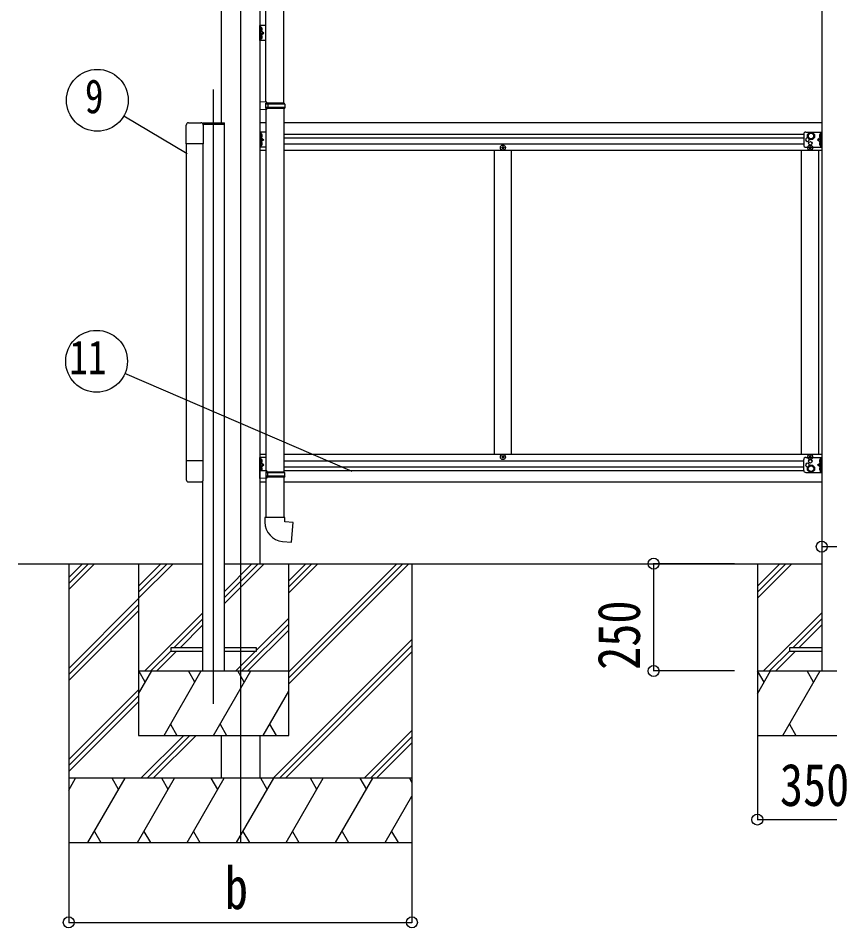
# Model space of a CAD drawing. Units: millimetres, scale not verified. Extents: x -12615 to 12615, y -8910 to 8910.
# Drawn here: x -7127 to -5235, y -5428 to -3308 of the extents above; entities that cross this region are included whole.
import ezdxf
from ezdxf.enums import TextEntityAlignment as Align

# ---------------------------------------------------------------- set-up
doc = ezdxf.new("R2010")
doc.units = ezdxf.units.MM
doc.header["$LTSCALE"] = 40
for name, color, linetype in [('0-3_YKK_12', 2, 'Continuous'), ('0-4_YKK_13', 4, 'Continuous'), ('0-5_YKK_A1', 4, 'Continuous'), ('0-6_YKK_D', 6, 'Continuous')]:
    doc.layers.add(name, color=color, linetype=linetype)
doc.styles.add('ＭＳ ゴシック', font='')
doc.styles.get('ＭＳ ゴシック').set_extended_font_data('MS Gothic')

msp = doc.modelspace()

# ---------------------------------------------------------------- linework, layer by layer
at = {"layer": '0-3_YKK_12'}
for p, q in [((-6609.1, -2054.67), (-6609.1, -5229.07)), ((-6671.6, -4905.63), (-6671.6, -3473.93))]:
    msp.add_line(p, q, dxfattribs=at)
at = {"layer": '0-4_YKK_13'}
for p, q in [((-6549.9, -3503.69), (-6549.9, -2661.56)), ((-6507.9, -3506.25), (-6507.9, -2659)), ((-6563.9, -3360.05), (-6563.9, -3325.05)), ((-6549.9, -3325.05), (-6563.9, -3325.05)), ((-6561.4, -3360.05), (-6561.4, -3325.05)), ((-6560.9, -3337.55), (-6561.4, -3337.46)), ((-6561.4, -3342.55), (-6554.4, -3342.55)), ((-6560.9, -3329.55), (-6560.1, -3329.69)), ((-6560.9, -3337.55), (-6560.1, -3337.41)), ((-6560.9, -3347.55), (-6560.1, -3347.69)), ((-6549.9, -3360.05), (-6563.9, -3360.05)), ((-6560.9, -3355.55), (-6561.4, -3355.46)), ((-6560.9, -3355.55), (-6560.1, -3355.41)), ((-6547.9, -3503.75), (-6563.9, -3503.28)), ((-6563.9, -3503.28), (-6563.9, -3521.22)), ((-6547.9, -3505.75), (-6549.9, -3505.75)), ((-6506.9, -3506.25), (-6549.9, -3506.25)), ((-6505.9, -3508.25), (-6549.9, -3508.25)), ((-6505.9, -3516.25), (-6549.9, -3516.25)), ((-6506.9, -3518.25), (-6549.9, -3518.25)), ((-6547.9, -3505.75), (-6547.9, -3503.75)), ((-6545.42, -3508.25), (-6544.99, -3506.25)), ((-6507.9, -3518.25), (-6507.9, -4365.5)), ((-6505.9, -3508.25), (-6506.9, -3506.25)), ((-6505.9, -3516.25), (-6506.9, -3518.25)), ((-6505.9, -3508.25), (-6505.9, -3516.25)), ((-6547.9, -3520.75), (-6563.9, -3521.22)), ((-6549.9, -3520.81), (-6549.9, -4362.94)), ((-6547.9, -3520.75), (-6547.9, -3518.75)), ((-6735.6, -3600.77), (-6735.6, -3557.07)), ((-6730.1, -3551.57), (-6701.1, -3551.57)), ((-6696.6, -3552.07), (-6646.6, -3552.07)), ((-6696.6, -3552.07), (-6696.6, -3553.91)), ((-6695.98, -3555.07), (-6646.6, -3555.07)), ((-6695.6, -3557.07), (-6695.6, -3600.77)), ((-6646.6, -3555.07), (-6646.6, -3552.07)), ((-6563.9, -3573.57), (-6563.9, -3608.57)), ((-6549.9, -3573.57), (-6563.9, -3573.57)), ((-6561.4, -3573.57), (-6561.4, -3608.57)), ((-6560.9, -3578.07), (-6561.4, -3578.16)), ((-6560.9, -3578.07), (-6560.1, -3578.21)), ((-5296.1, -3578.57), (-5296.1, -3603.57)), ((-5291.1, -3573.57), (-5254.1, -3573.57)), ((-5257.1, -3578.07), (-5257.9, -3578.21)), ((-5257.1, -3578.07), (-5256.6, -3578.16)), ((-5256.6, -3573.57), (-5256.6, -3608.57)), ((-5254.1, -3573.57), (-5254.1, -3608.57)), ((-6695.6, -3600.77), (-6735.6, -3600.77)), ((-6561.4, -3591.07), (-6554.4, -3591.07)), ((-6560.9, -3596.07), (-6561.4, -3596.16)), ((-6560.9, -3586.07), (-6560.1, -3585.93)), ((-6560.9, -3596.07), (-6560.1, -3596.21)), ((-5256.6, -3591.07), (-5263.6, -3591.07)), ((-5257.1, -3586.07), (-5257.9, -3585.93)), ((-5257.1, -3596.07), (-5257.9, -3596.21)), ((-5257.1, -3596.07), (-5256.6, -3596.16)), ((-6549.9, -3608.57), (-6563.9, -3608.57)), ((-6560.9, -3604.07), (-6560.1, -3603.93)), ((-5998.6, -3610.07), (-5999.6, -3610.07)), ((-5291.1, -3608.57), (-5254.1, -3608.57)), ((-5282.6, -3610.07), (-5283.6, -3610.07)), ((-5257.1, -3604.07), (-5257.9, -3603.93)), ((-6735.6, -4339.37), (-6735.6, -4383.07)), ((-6695.6, -4339.37), (-6735.6, -4339.37)), ((-6695.6, -4383.07), (-6695.6, -4339.37)), ((-6563.9, -4366.57), (-6563.9, -4331.57)), ((-6549.9, -4331.57), (-6563.9, -4331.57)), ((-6561.4, -4362.61), (-6561.4, -4331.57)), ((-6560.9, -4344.07), (-6561.4, -4343.98)), ((-6560.9, -4336.07), (-6560.1, -4336.21)), ((-6560.9, -4344.07), (-6560.1, -4343.93)), ((-5998.6, -4330.07), (-5999.6, -4330.07)), ((-5296.1, -4361.57), (-5296.1, -4336.57)), ((-5291.1, -4331.57), (-5254.1, -4331.57)), ((-5282.6, -4330.07), (-5283.6, -4330.07)), ((-5257.1, -4336.07), (-5257.9, -4336.21)), ((-5257.1, -4344.07), (-5257.9, -4343.93)), ((-5257.1, -4344.07), (-5256.6, -4343.98)), ((-5256.6, -4366.57), (-5256.6, -4331.57)), ((-5254.1, -4366.57), (-5254.1, -4331.57)), ((-6547.9, -4363), (-6563.9, -4362.53)), ((-6563.9, -4380.47), (-6563.9, -4362.53)), ((-6561.4, -4349.07), (-6554.4, -4349.07)), ((-6560.9, -4362.07), (-6561.4, -4361.98)), ((-6560.9, -4354.07), (-6560.1, -4354.21)), ((-6560.9, -4362.07), (-6560.1, -4361.93)), ((-6506.9, -4365.5), (-6549.9, -4365.5)), ((-6547.9, -4363), (-6547.9, -4365)), ((-6505.9, -4367.5), (-6506.9, -4365.5)), ((-5256.6, -4349.07), (-5263.6, -4349.07)), ((-5257.1, -4354.07), (-5257.9, -4354.21)), ((-5257.1, -4362.07), (-5257.9, -4361.93)), ((-5257.1, -4362.07), (-5256.6, -4361.98)), ((-6547.9, -4380), (-6563.9, -4380.47)), ((-6505.9, -4367.5), (-6549.9, -4367.5)), ((-6505.9, -4375.5), (-6549.9, -4375.5)), ((-6506.9, -4377.5), (-6549.9, -4377.5)), ((-6547.9, -4378), (-6549.9, -4378)), ((-6549.9, -4380.06), (-6549.9, -4471.5)), ((-6547.9, -4378), (-6547.9, -4380)), ((-6545.42, -4375.5), (-6544.99, -4377.5)), ((-6507.9, -4377.5), (-6507.9, -4471.5)), ((-6505.9, -4375.5), (-6506.9, -4377.5)), ((-6505.9, -4375.5), (-6505.9, -4367.5)), ((-5291.1, -4366.57), (-5254.1, -4366.57)), ((-6730.1, -4388.57), (-6701.1, -4388.57)), ((-6505.9, -4471.5), (-6551.9, -4471.5)), ((-6551.9, -4471.5), (-6551.9, -4482.42)), ((-6505.9, -4481.5), (-6505.9, -4471.5)), ((-6696.6, -4775.07), (-6771.6, -4775.07)), ((-6646.6, -4783.07), (-6571.6, -4783.07)), ((-5254.1, -4775.07), (-5329.1, -4775.07))]:
    msp.add_line(p, q, dxfattribs=at)
for points in [[(-6561.78, -3333.55), (-6561.15, -3332.37), (-6558.92, -3331.25)], [(-6561.78, -3333.55), (-6561.15, -3334.74), (-6558.92, -3335.85)], [(-6560.9, -3337.55), (-6560.9, -3329.55), (-6561.4, -3329.64), (-6561.4, -3337.46)], [(-6561.4, -3347.55), (-6554.4, -3342.55), (-6561.4, -3337.55)], [(-6560.9, -3355.55), (-6560.9, -3347.55), (-6561.4, -3347.64), (-6561.4, -3355.46)], [(-6561.78, -3351.55), (-6561.15, -3350.37), (-6558.92, -3349.25)], [(-6561.78, -3351.55), (-6561.15, -3352.74), (-6558.92, -3353.85)], [(-6547.9, -3518.75), (-6549.9, -3518.75), (-6549.9, -3505.75)], [(-6545.42, -3508.25), (-6545.42, -3516.25), (-6544.99, -3518.25)], [(-6561.78, -3582.07), (-6561.15, -3580.88), (-6558.92, -3579.77)], [(-6560.9, -3578.07), (-6560.9, -3586.07), (-6561.4, -3585.98), (-6561.4, -3578.16)], [(-5256.22, -3582.07), (-5256.85, -3580.88), (-5259.08, -3579.77)], [(-5257.1, -3578.07), (-5257.1, -3586.07), (-5256.6, -3585.98), (-5256.6, -3578.16)], [(-6561.78, -3582.07), (-6561.15, -3583.26), (-6558.92, -3584.37)], [(-6561.78, -3600.07), (-6561.15, -3598.88), (-6558.92, -3597.77)], [(-6561.78, -3600.07), (-6561.15, -3601.26), (-6558.92, -3602.37)], [(-6561.4, -3586.07), (-6554.4, -3591.07), (-6561.4, -3596.07)], [(-6560.9, -3596.07), (-6560.9, -3604.07), (-6561.4, -3603.98), (-6561.4, -3596.16)], [(-5256.6, -3586.07), (-5263.6, -3591.07), (-5256.6, -3596.07)], [(-5256.22, -3582.07), (-5256.85, -3583.26), (-5259.08, -3584.37)], [(-5256.22, -3600.07), (-5256.85, -3598.88), (-5259.08, -3597.77)], [(-5256.22, -3600.07), (-5256.85, -3601.26), (-5259.08, -3602.37)], [(-5257.1, -3596.07), (-5257.1, -3604.07), (-5256.6, -3603.98), (-5256.6, -3596.16)], [(-5999.6, -3610.07), (-5999.6, -3609.07), (-5998.6, -3609.07)], [(-5997.6, -3608.07), (-5997.6, -3607.07), (-5996.6, -3607.07), (-5996.6, -3608.07)], [(-5996.6, -3611.07), (-5996.6, -3612.07), (-5997.6, -3612.07), (-5997.6, -3611.07)], [(-5995.6, -3609.07), (-5994.6, -3609.07), (-5994.6, -3610.07), (-5995.6, -3610.07)], [(-5283.6, -3610.07), (-5283.6, -3609.07), (-5282.6, -3609.07)], [(-5281.6, -3608.07), (-5281.6, -3607.07), (-5280.6, -3607.07), (-5280.6, -3608.07)], [(-5280.6, -3611.07), (-5280.6, -3612.07), (-5281.6, -3612.07), (-5281.6, -3611.07)], [(-5279.6, -3609.07), (-5278.6, -3609.07), (-5278.6, -3610.07), (-5279.6, -3610.07)], [(-6561.78, -4340.07), (-6561.15, -4338.88), (-6558.92, -4337.77)], [(-6561.78, -4340.07), (-6561.15, -4341.26), (-6558.92, -4342.37)], [(-6560.9, -4344.07), (-6560.9, -4336.07), (-6561.4, -4336.16), (-6561.4, -4343.98)], [(-6561.4, -4354.07), (-6554.4, -4349.07), (-6561.4, -4344.07)], [(-5999.6, -4330.07), (-5999.6, -4331.07), (-5998.6, -4331.07)], [(-5996.6, -4329.07), (-5996.6, -4328.07), (-5997.6, -4328.07), (-5997.6, -4329.07)], [(-5997.6, -4332.07), (-5997.6, -4333.07), (-5996.6, -4333.07), (-5996.6, -4332.07)], [(-5995.6, -4331.07), (-5994.6, -4331.07), (-5994.6, -4330.07), (-5995.6, -4330.07)], [(-5283.6, -4330.07), (-5283.6, -4331.07), (-5282.6, -4331.07)], [(-5280.6, -4329.07), (-5280.6, -4328.07), (-5281.6, -4328.07), (-5281.6, -4329.07)], [(-5281.6, -4332.07), (-5281.6, -4333.07), (-5280.6, -4333.07), (-5280.6, -4332.07)], [(-5279.6, -4331.07), (-5278.6, -4331.07), (-5278.6, -4330.07), (-5279.6, -4330.07)], [(-5256.6, -4354.07), (-5263.6, -4349.07), (-5256.6, -4344.07)], [(-5256.22, -4340.07), (-5256.85, -4338.88), (-5259.08, -4337.77)], [(-5256.22, -4340.07), (-5256.85, -4341.26), (-5259.08, -4342.37)], [(-5257.1, -4344.07), (-5257.1, -4336.07), (-5256.6, -4336.16), (-5256.6, -4343.98)], [(-6561.78, -4358.07), (-6561.15, -4356.88), (-6558.92, -4355.77)], [(-6561.78, -4358.07), (-6561.15, -4359.26), (-6558.92, -4360.37)], [(-6560.9, -4362.07), (-6560.9, -4354.07), (-6561.4, -4354.16), (-6561.4, -4361.98)], [(-6547.9, -4365), (-6549.9, -4365), (-6549.9, -4378)], [(-6545.42, -4375.5), (-6545.42, -4367.5), (-6544.99, -4365.5)], [(-5256.22, -4358.07), (-5256.85, -4356.88), (-5259.08, -4355.77)], [(-5256.22, -4358.07), (-5256.85, -4359.26), (-5259.08, -4360.37)], [(-5257.1, -4362.07), (-5257.1, -4354.07), (-5256.6, -4354.16), (-5256.6, -4361.98)], [(-6510.82, -4527.25), (-6489.99, -4529.07), (-6485.98, -4483.25), (-6505.9, -4481.5)], [(-6771.6, -4775.07), (-6771.6, -4783.07), (-6696.6, -4783.07)], [(-6571.6, -4783.07), (-6571.6, -4775.07), (-6646.6, -4775.07)], [(-5329.1, -4775.07), (-5329.1, -4783.07), (-5254.1, -4783.07)]]:
    msp.add_lwpolyline(points, dxfattribs=at)
for points in [[(-5279.1, -3590.08), (-5272.6, -3586.32), (-5272.6, -3578.82), (-5279.1, -3575.07), (-5285.6, -3578.82), (-5285.6, -3586.32)], [(-5279.1, -4350.07), (-5272.6, -4353.82), (-5272.6, -4361.32), (-5279.1, -4365.08), (-5285.6, -4361.32), (-5285.6, -4353.82)]]:
    msp.add_lwpolyline(points, close=True, dxfattribs=at)
for centre, radius in [((-5279.1, -3582.57), 8.5), ((-5279.1, -3582.57), 7.5), ((-5279.1, -3582.57), 6.5), ((-5280.6, -3599.57), 4.25), ((-5997.1, -3609.57), 5.9), ((-5281.1, -3609.57), 5.9), ((-5997.1, -4330.57), 5.9), ((-5281.1, -4330.57), 5.9), ((-5280.6, -4340.57), 4.25), ((-5279.1, -4357.57), 8.5), ((-5279.1, -4357.57), 7.5), ((-5279.1, -4357.57), 6.5)]:
    msp.add_circle(centre, radius, dxfattribs=at)
for centre, radius, start, end in [((-6560.25, -3330.58), 0.9, 32.05588, 80), ((-6560.25, -3336.53), 0.9, 280, 327.94412), ((-6560.25, -3348.58), 0.9, 32.05588, 80), ((-6565, -3333.55), 6.5, 327.94412, 32.05588), ((-6565, -3351.55), 6.5, 327.94412, 32.05588), ((-6560.25, -3354.53), 0.9, 280, 327.94412), ((-6730.1, -3557.07), 5.5, 90, 180), ((-6701.1, -3557.07), 5.5, 0, 90), ((-6560.25, -3579.1), 0.9, 32.05588, 80), ((-6565, -3582.07), 6.5, 327.94412, 32.05588), ((-5291.1, -3578.57), 5, 90, 180), ((-5253, -3582.07), 6.5, 147.94412, 212.05588), ((-5257.75, -3579.1), 0.9, 100, 147.94412), ((-6560.25, -3585.04), 0.9, 280, 327.94412), ((-6560.25, -3597.1), 0.9, 32.05588, 80), ((-6565, -3600.07), 6.5, 327.94412, 32.05588), ((-5287.6, -3591.07), 4.25, 72.87654, 17.11996), ((-5253, -3600.07), 6.5, 147.94412, 212.05588), ((-5257.75, -3585.04), 0.9, 212.05588, 260), ((-5257.75, -3597.1), 0.9, 100, 147.94412), ((-6560.25, -3603.04), 0.9, 280, 327.94412), ((-5998.6, -3608.07), 1, 270, 0), ((-5998.6, -3611.07), 1, 0, 90), ((-5995.6, -3608.07), 1, 180, 270), ((-5995.6, -3611.07), 1, 90, 180), ((-5291.1, -3603.57), 5, 180, 270), ((-5282.6, -3608.07), 1, 270, 0), ((-5282.6, -3611.07), 1, 0, 90), ((-5279.6, -3608.07), 1, 180, 270), ((-5279.6, -3611.07), 1, 90, 180), ((-5257.75, -3603.04), 0.9, 212.05588, 260), ((-6560.25, -4337.1), 0.9, 32.05588, 80), ((-6560.25, -4343.04), 0.9, 280, 327.94412), ((-6565, -4340.07), 6.5, 327.94412, 32.05588), ((-5998.6, -4329.07), 1, 270, 0), ((-5998.6, -4332.07), 1, 0, 90), ((-5995.6, -4329.07), 1, 180, 270), ((-5995.6, -4332.07), 1, 90, 180), ((-5291.1, -4336.57), 5, 90, 180), ((-5287.6, -4349.07), 4.25, 342.88004, 287.12346), ((-5282.6, -4329.07), 1, 270, 0), ((-5282.6, -4332.07), 1, 0, 90), ((-5279.6, -4329.07), 1, 180, 270), ((-5279.6, -4332.07), 1, 90, 180), ((-5253, -4340.07), 6.5, 147.94412, 212.05588), ((-5257.75, -4337.1), 0.9, 100, 147.94412), ((-5257.75, -4343.04), 0.9, 212.05588, 260), ((-6560.25, -4355.1), 0.9, 32.05588, 80), ((-6560.25, -4361.04), 0.9, 280, 327.94412), ((-6565, -4358.07), 6.5, 327.94412, 32.05588), ((-5291.1, -4361.57), 5, 180, 270), ((-5253, -4358.07), 6.5, 147.94412, 212.05588), ((-5257.75, -4355.1), 0.9, 100, 147.94412), ((-5257.75, -4361.04), 0.9, 212.05588, 260), ((-6730.1, -4383.07), 5.5, 180, 270), ((-6701.1, -4383.07), 5.5, 270, 0), ((-6506.9, -4482.42), 45, 180, 265)]:
    msp.add_arc(centre, radius, start, end, dxfattribs=at)
at = {"layer": '0-5_YKK_A1'}
for p, q in [((-6654.3, -2450.07), (-6654.3, -3552.07)), ((-6563.9, -2450.07), (-6563.9, -4579.07)), ((-5254.1, -2466.07), (-5254.1, -4829.07)), ((-6646.6, -4829.07), (-6646.6, -3555.07)), ((-6549.9, -3552.07), (-6563.9, -3552.07)), ((-5254.1, -3552.07), (-6507.9, -3552.07)), ((-6507.9, -3578.07), (-5296.08, -3578.07)), ((-6734.6, -4339.37), (-6734.6, -3600.77)), ((-6696.6, -3600.77), (-6696.6, -4339.37)), ((-6507.9, -3587.07), (-5296.1, -3587.07)), ((-6507.9, -3600.57), (-5296.1, -3600.57)), ((-6549.9, -3616.07), (-6563.9, -3616.07)), ((-5254.1, -3616.07), (-6507.9, -3616.07)), ((-6017.1, -4324.07), (-6017.1, -3616.07)), ((-5977.1, -4324.07), (-5977.1, -3616.07)), ((-5301.1, -4324.07), (-5301.1, -3616.07)), ((-5261.1, -4324.07), (-5261.1, -3616.07)), ((-6563.9, -4324.07), (-6549.9, -4324.07)), ((-6507.9, -4324.07), (-5254.1, -4324.07)), ((-6507.9, -4339.57), (-5296.1, -4339.57)), ((-6507.9, -4353.07), (-5296.1, -4353.07)), ((-6507.9, -4362.07), (-5296.08, -4362.07)), ((-6696.6, -4829.07), (-6696.6, -4386.23)), ((-6563.9, -4388.07), (-6549.9, -4388.07)), ((-6507.9, -4388.07), (-5254.1, -4388.07)), ((-7127.14, -4579.07), (-6696.6, -4579.07)), ((-7009.3, -4579.07), (-7009.3, -5229.07)), ((-7009.3, -4639.4), (-6948.97, -4579.07)), ((-7009.3, -4625.26), (-6963.11, -4579.07)), ((-7009.3, -4611.12), (-6977.25, -4579.07)), ((-6846.6, -4579.07), (-6846.6, -4979.07)), ((-6846.6, -4631.42), (-6794.25, -4579.07)), ((-6846.6, -4645.56), (-6780.11, -4579.07)), ((-6846.6, -4659.7), (-6765.97, -4579.07)), ((-6646.6, -4579.07), (-5254.1, -4579.07)), ((-6646.6, -4671.84), (-6553.84, -4579.07)), ((-6646.6, -4657.69), (-6567.98, -4579.07)), ((-6646.6, -4643.55), (-6582.12, -4579.07)), ((-6496.6, -4859.33), (-6216.34, -4579.07)), ((-6496.6, -4831.05), (-6244.62, -4579.07)), ((-6496.6, -4845.19), (-6230.48, -4579.07)), ((-6496.6, -4647.2), (-6428.47, -4579.07)), ((-6496.6, -4633.06), (-6442.61, -4579.07)), ((-6496.6, -4618.92), (-6456.75, -4579.07)), ((-6496.6, -4979.07), (-6496.6, -4579.07)), ((-6209.3, -4579.07), (-6209.3, -5229.07)), ((-5404.1, -4579.07), (-5404.1, -4979.07)), ((-5404.1, -4631.42), (-5351.75, -4579.07)), ((-5404.1, -4645.56), (-5337.61, -4579.07)), ((-5404.1, -4659.7), (-5323.47, -4579.07)), ((-7009.3, -4823.25), (-6846.6, -4660.55)), ((-7009.3, -4837.39), (-6846.6, -4674.69)), ((-7009.3, -4851.53), (-6846.6, -4688.83)), ((-6832.12, -4829.07), (-6696.6, -4693.55)), ((-5389.62, -4829.07), (-5254.1, -4693.55)), ((-6763.98, -4775.07), (-6696.6, -4707.69)), ((-6749.84, -4775.07), (-6696.6, -4721.84)), ((-6605.85, -4829.07), (-6496.6, -4719.83)), ((-6571.6, -4780.68), (-6496.6, -4705.68)), ((-5321.48, -4775.07), (-5254.1, -4707.69)), ((-5307.34, -4775.07), (-5254.1, -4721.84)), ((-6591.71, -4829.07), (-6496.6, -4733.97)), ((-6532.49, -5079.07), (-6209.3, -4755.88)), ((-6817.98, -4829.07), (-6771.6, -4782.69)), ((-6803.84, -4829.07), (-6757.84, -4783.07)), ((-6619.99, -4829.07), (-6573.99, -4783.07)), ((-6518.35, -5079.07), (-6209.3, -4770.02)), ((-6504.21, -5079.07), (-6209.3, -4784.17)), ((-5375.48, -4829.07), (-5329.1, -4782.69)), ((-5361.34, -4829.07), (-5315.34, -4783.07)), ((-6846.6, -4829.07), (-6496.6, -4829.07)), ((-6846.6, -4882.19), (-6815.93, -4829.07)), ((-6830.94, -4855.05), (-6845.94, -4829.07)), ((-6787.07, -4979.07), (-6700.46, -4829.07)), ((-6715.47, -4855.05), (-6730.47, -4829.07)), ((-6671.6, -4979.07), (-6584.99, -4829.07)), ((-6600, -4855.05), (-6615, -4829.07)), ((-5404.1, -4829.07), (-5054.1, -4829.07)), ((-5404.1, -4882.19), (-5373.43, -4829.07)), ((-5388.44, -4855.05), (-5403.44, -4829.07)), ((-5344.57, -4979.07), (-5257.96, -4829.07)), ((-5272.97, -4855.05), (-5287.97, -4829.07)), ((-7009.3, -5035.38), (-6846.6, -4872.68)), ((-7009.3, -5049.52), (-6846.6, -4886.82)), ((-6556.13, -4979.07), (-6496.6, -4875.97)), ((-7009.3, -5063.66), (-6846.6, -4900.97)), ((-6772.07, -4953.09), (-6757.07, -4979.07)), ((-6656.6, -4953.09), (-6641.6, -4979.07)), ((-6541.13, -4953.09), (-6526.13, -4979.07)), ((-5329.57, -4953.09), (-5314.57, -4979.07)), ((-6846.6, -4979.07), (-6496.6, -4979.07)), ((-6840.86, -5079.07), (-6740.86, -4979.07)), ((-6826.72, -5079.07), (-6726.72, -4979.07)), ((-6812.57, -5079.07), (-6712.57, -4979.07)), ((-6654.3, -4979.07), (-6654.3, -5079.07)), ((-6563.9, -4979.07), (-6563.9, -5079.07)), ((-6320.36, -5079.07), (-6209.3, -4968.01)), ((-5404.1, -4979.07), (-5054.1, -4979.07)), ((-6306.22, -5079.07), (-6209.3, -4982.15)), ((-6292.07, -5079.07), (-6209.3, -4996.3)), ((-6209.3, -5079.07), (-7009.3, -5079.07)), ((-7009.3, -5106.57), (-6993.42, -5079.07)), ((-6964.55, -5229.07), (-6877.95, -5079.07)), ((-6892.95, -5105.05), (-6907.95, -5079.07)), ((-6849.08, -5229.07), (-6762.48, -5079.07)), ((-6777.48, -5105.05), (-6792.48, -5079.07)), ((-6733.61, -5229.07), (-6647.01, -5079.07)), ((-6662.01, -5105.05), (-6677.01, -5079.07)), ((-6618.14, -5229.07), (-6531.54, -5079.07)), ((-6546.54, -5105.05), (-6561.54, -5079.07)), ((-6502.67, -5229.07), (-6416.07, -5079.07)), ((-6431.07, -5105.05), (-6446.07, -5079.07)), ((-6387.2, -5229.07), (-6300.6, -5079.07)), ((-6330.6, -5079.07), (-6315.6, -5105.05)), ((-6215.13, -5079.07), (-6209.3, -5089.17)), ((-6271.73, -5229.07), (-6209.3, -5120.93)), ((-6949.56, -5203.09), (-6934.56, -5229.07)), ((-6834.08, -5203.09), (-6819.09, -5229.07)), ((-6718.61, -5203.09), (-6703.61, -5229.07)), ((-6603.14, -5203.09), (-6588.14, -5229.07)), ((-6487.67, -5203.09), (-6472.68, -5229.07)), ((-6372.2, -5203.09), (-6357.21, -5229.07)), ((-6256.73, -5203.09), (-6241.74, -5229.07)), ((-7009.3, -5229.07), (-6209.3, -5229.07))]:
    msp.add_line(p, q, dxfattribs=at)
at = {"layer": '0-6_YKK_D'}
for p, q in [((-6732.9, -3623.69), (-6880.84, -3535.97)), ((-6348.4, -4364.02), (-6878.32, -4135.88)), ((-5254.1, -4500.13), (-5254.1, -4540.37)), ((-5457.1, -4579.07), (-5647.07, -4579.07)), ((-5646.07, -4579.07), (-5646.07, -4829.07)), ((-5457.1, -4829.07), (-5647.07, -4829.07)), ((-5404.1, -4980.07), (-5404.1, -5176.34)), ((-5404.1, -5175.34), (-5054.1, -5175.34)), ((-7009.3, -5229.07), (-7009.3, -5415.78)), ((-6209.3, -5214.85), (-6209.3, -5415.78)), ((-7009.3, -5414.78), (-6209.3, -5414.78))]:
    msp.add_line(p, q, dxfattribs=at)
msp.add_lwpolyline([(-5254.1, -4539.37), (-5204.1, -4539.37), (-4990.7, -4539.37)], dxfattribs=at)
for centre, radius in [((-6942.77, -3499.24), 72), ((-6944.46, -4107.41), 72), ((-5254.1, -4539.37), 12.75), ((-5646.07, -4579.07), 12.75), ((-5646.07, -4829.07), 12.75), ((-5404.1, -5175.34), 12.75), ((-7009.3, -5414.78), 12.75), ((-6209.3, -5414.78), 12.75)]:
    msp.add_circle(centre, radius, dxfattribs=at)

# ---------------------------------------------------------------- texts
at = {"layer": '0-6_YKK_D', "style": 'ＭＳ ゴシック', "width": 0.8}
for s, height, p in [('9', 79.18, (-6971.57, -3553.24)), ('11', 79.18, (-7007.82, -4161.41)), ('350', 98.97, (-5351.5, -5173.34)), ('b', 98.97, (-6645.3, -5413.48))]:
    msp.add_text(s, height=height, dxfattribs=at).set_placement(p, align=Align.BOTTOM_LEFT)
msp.add_text('250', height=98.97, rotation=90, dxfattribs=at).set_placement((-5648.07, -4826.47), align=Align.BOTTOM_LEFT)

doc.saveas('drawing.dxf')
